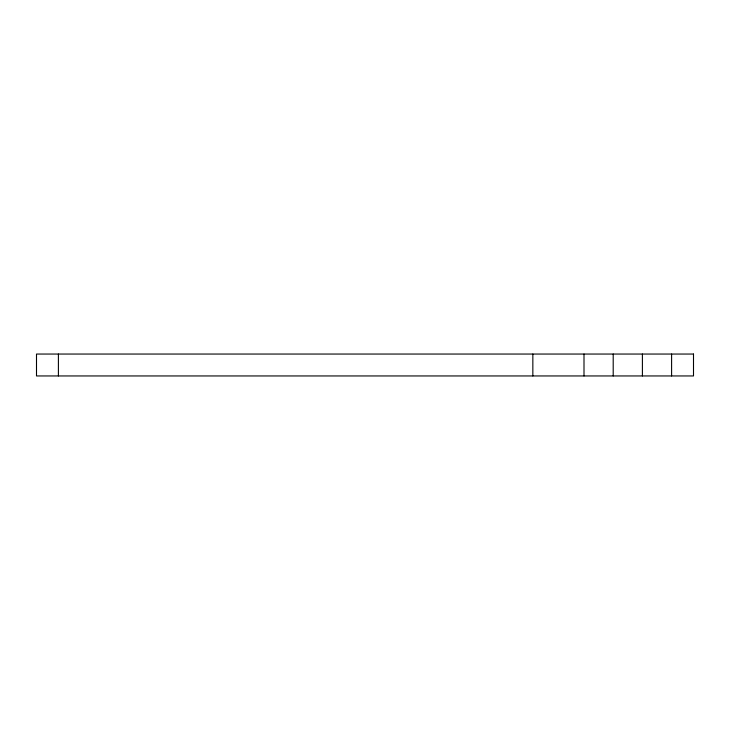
<?xml version="1.0" encoding="UTF-8"?>
<svg xmlns="http://www.w3.org/2000/svg" width="730" height="730" viewBox="0 0 730 730"><rect width="100%" height="100%" fill="white"/><g stroke="black" fill="none" stroke-linecap="round" stroke-linejoin="round"><path stroke-width="1.09" d="M671.6 354.05L671.6 375.95M642.4 354.05L642.4 375.95M613.2 354.05L613.2 375.95M584 354.05L584 375.95M532.845 354.05L532.845 375.95M58.4 354.05L58.4 375.95M693.5 354.05L36.5 354.05L36.5 375.95L693.5 375.95L693.5 354.05"/></g></svg>
